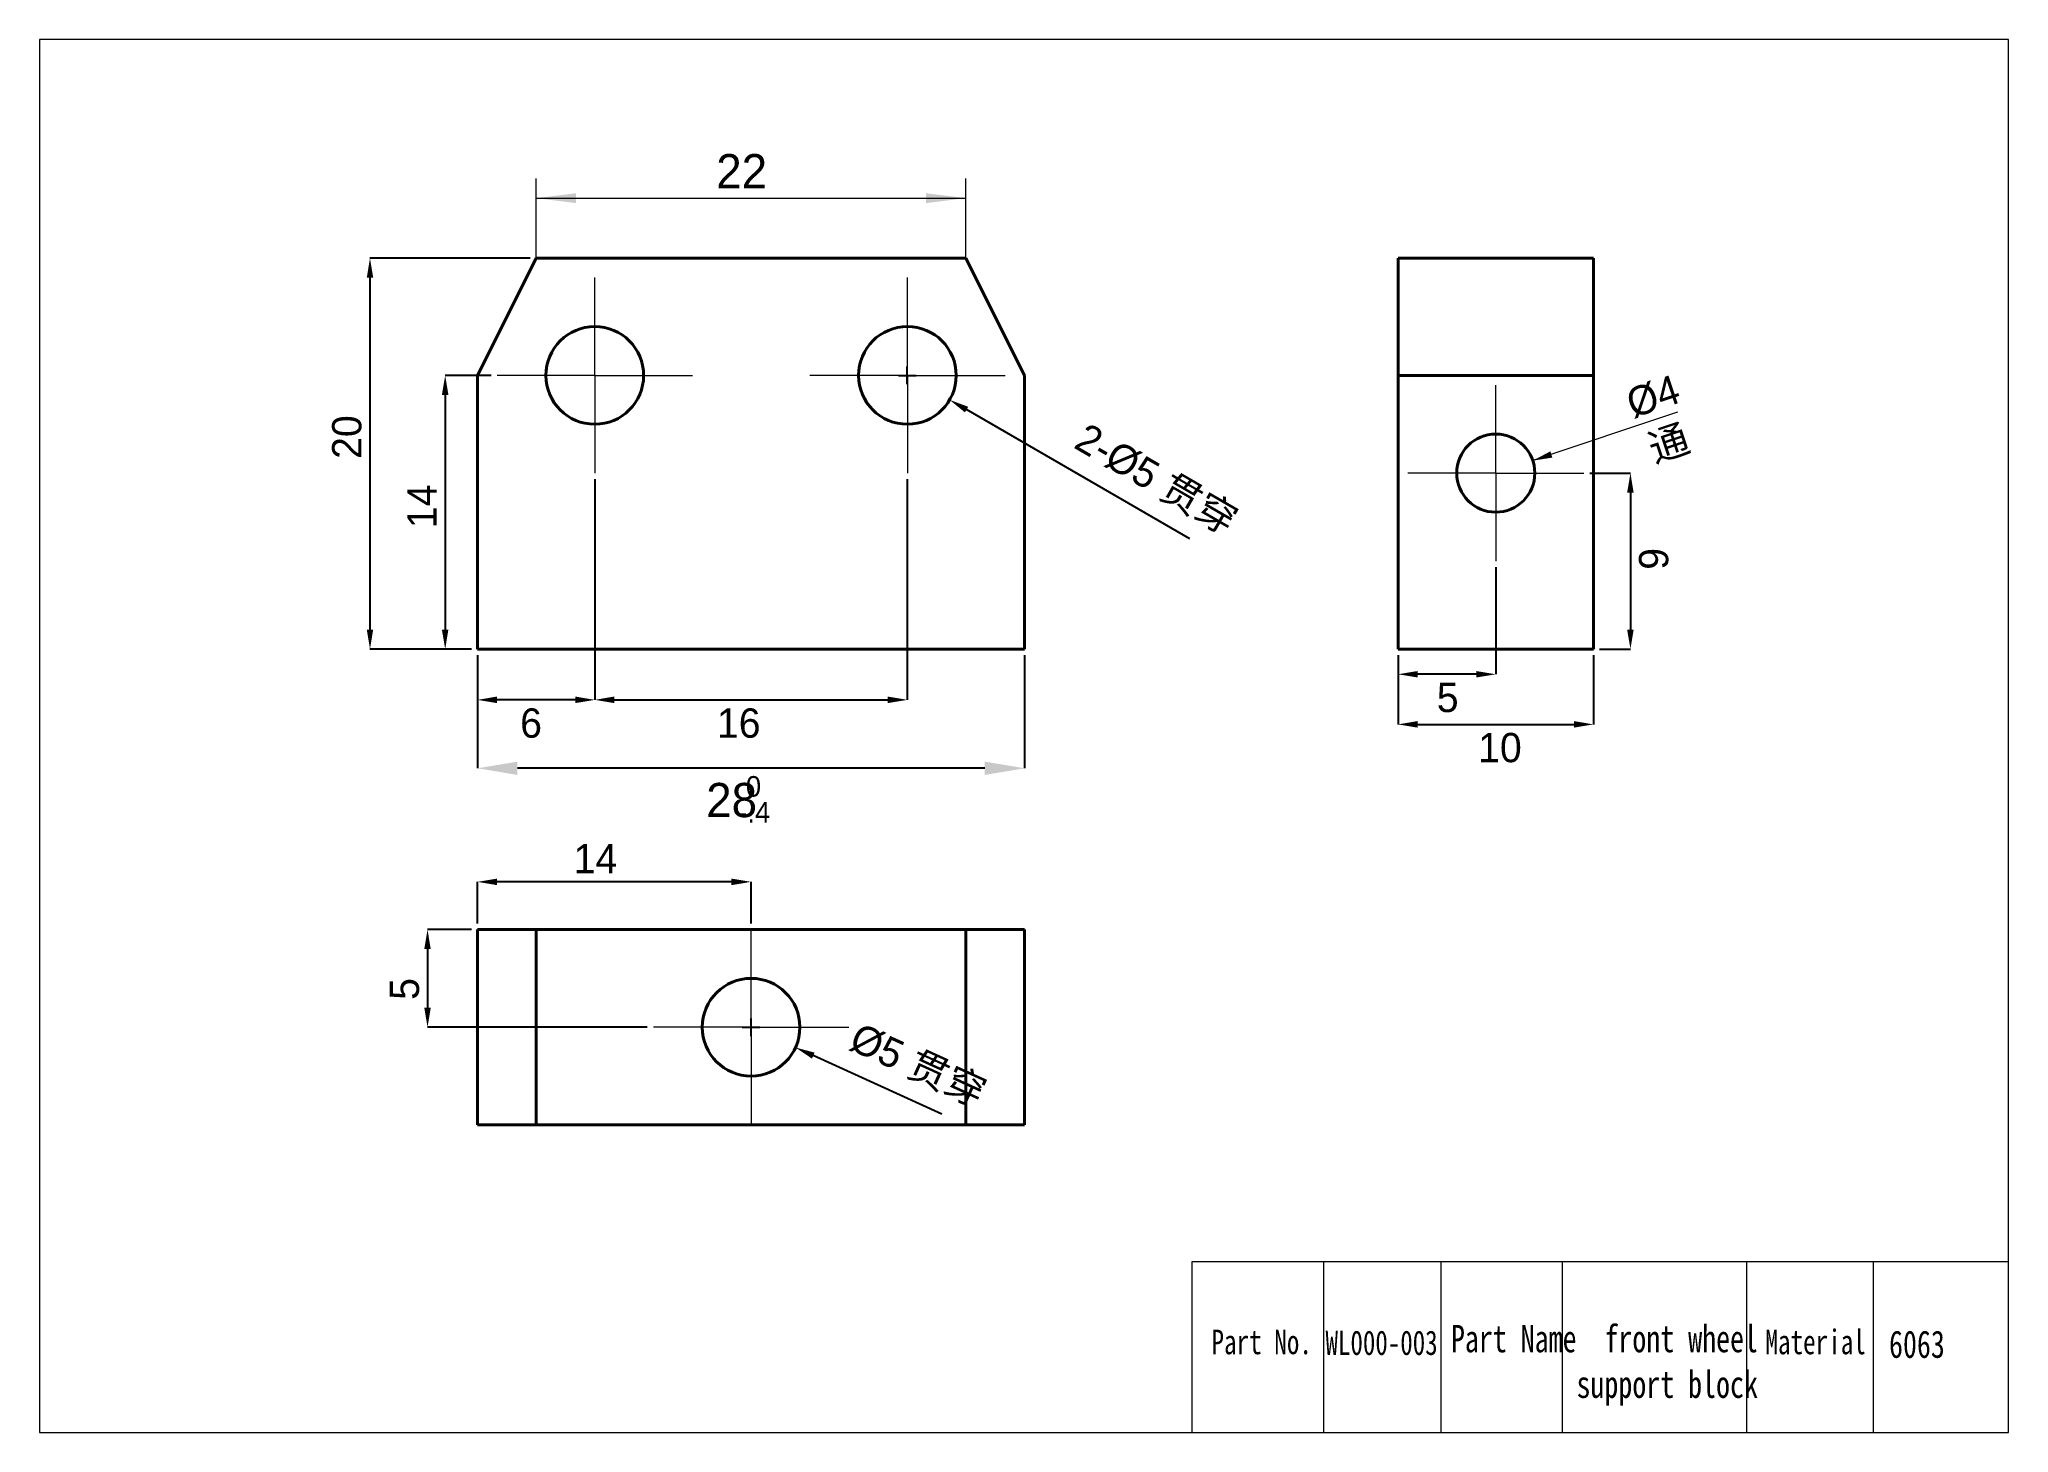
# Model space of a CAD drawing. Header units: millimetres. Extents: x 3.3 to 23.4, y 5.3 to 19.6.
import ezdxf

# ---------------------------------------------------------------- set-up
doc = ezdxf.new("R2010")
doc.units = ezdxf.units.MM
doc.header["$LTSCALE"] = 0.1
doc.linetypes.add('CENTERX2', pattern=[20.32, 12.7, -2.54, 2.54, -2.54])
doc.layers.get('0').update_dxf_attribs({"lineweight": 18})
for name, color, linetype, lineweight in [('1轮廓实线层', 7, 'Continuous', 40), ('2细线层', 4, 'Continuous', 18), ('3中心线层', 1, 'CENTERX2', 18), ('尺寸线层', 3, 'Continuous', 18)]:
    doc.layers.add(name, color=color, linetype=linetype, lineweight=lineweight)
doc.styles.add('SLDTEXTSTYLE1', font='')
doc.styles.get('SLDTEXTSTYLE1').set_extended_font_data('汉仪长仿宋体')
doc.dimstyles.new('SLDDIMSTYLE0', dxfattribs={"dimtxt": 0.35, "dimasz": 0.408, "dimexe": 0, "dimexo": 0.0625, "dimgap": 0.0875, "dimtad": 1, "dimlfac": 5, "dimrnd": 1e-09, "dimzin": 12, "dimdsep": 46, "dimtxsty": 'SLDTEXTSTYLE1', "dimcen": 0.09, "dimdle": 0.816, "dimadec": 0, "dimazin": 3, "dimtfac": 1, "dimtofl": 0, "dimtmove": 0, "dimatfit": 3, "dimfxl": 1, "dimfrac": 2, "dimtolj": 1, "dimarcsym": 0})

# ---------------------------------------------------------------- blocks, each defined once
blk = doc.blocks.new('*X4')
at = {"layer": '2细线层', "linetype": 'Continuous'}
for points in [[(7.937, 10.97), (7.937, 10.903), (7.737, 10.937)], [(10.337, 10.97), (10.337, 10.903), (10.537, 10.937)]]:
    blk.add_hatch(color=0, dxfattribs=at).paths.add_polyline_path(points, flags=0)
at = {"layer": '2细线层', "color": 0, "linetype": 'Continuous', "lineweight": -2}
for p, q in [((7.737, 10.512), (7.737, 10.937)), ((10.337, 10.937), (7.937, 10.937)), ((10.537, 10.512), (10.537, 10.937))]:
    blk.add_line(p, q, dxfattribs=at)
at = {"layer": '2细线层', "color": 0, "linetype": 'Continuous', "lineweight": 0, "insert": (8.944, 11.324), "char_height": 0.3, "width": 0.48698, "attachment_point": 2, "style": 'SLDTEXTSTYLE1'}
blk.add_mtext('14', dxfattribs=at)
blk = doc.blocks.new('*X5')
at = {"layer": '2细线层', "linetype": 'Continuous'}
for points in [[(7.192, 10.249), (7.258, 10.249), (7.225, 10.449)], [(7.192, 9.649), (7.258, 9.649), (7.225, 9.449)]]:
    blk.add_hatch(color=0, dxfattribs=at).paths.add_polyline_path(points, flags=0)
at = {"layer": '2细线层', "color": 0, "linetype": 'Continuous', "lineweight": -2}
for p, q in [((7.675, 10.449), (7.225, 10.449)), ((7.225, 10.249), (7.225, 9.649)), ((9.475, 9.449), (7.225, 9.449))]:
    blk.add_line(p, q, dxfattribs=at)
at = {"layer": '2细线层', "color": 0, "linetype": 'Continuous', "lineweight": 0, "insert": (6.838, 9.841), "char_height": 0.3, "width": 0.59086, "attachment_point": 2, "rotation": 90, "style": 'SLDTEXTSTYLE1'}
blk.add_mtext('5', dxfattribs=at)
blk = doc.blocks.new('*X6')
at = {"layer": '2细线层', "linetype": 'Continuous'}
blk.add_hatch(color=0, dxfattribs=at).paths.add_polyline_path([(11.188, 9.189), (11.161, 9.128), (10.992, 9.242)], flags=0)
at = {"layer": '2细线层', "color": 0, "linetype": 'Continuous', "lineweight": -2}
for p, q in [((10.537, 9.359), (10.537, 9.539)), ((10.447, 9.449), (10.627, 9.449)), ((12.492, 8.558), (11.174, 9.159))]:
    blk.add_line(p, q, dxfattribs=at)
at = {"layer": '2细线层', "color": 0, "linetype": 'Continuous', "lineweight": 0, "insert": (11.648, 9.504), "char_height": 0.3, "width": 2.34525, "attachment_point": 1, "rotation": 335.4924, "style": 'SLDTEXTSTYLE1'}
blk.add_mtext('%%C5 贯穿', dxfattribs=at)
blk = doc.blocks.new('SW_CENTERMARKSYMBOL_0')
at = {"layer": '3中心线层', "color": 0, "linetype": 'CENTERX2', "lineweight": 0}
for p, q in [((0, 0.5), (0, 1)), ((0, 0), (0, 0.5)), ((-0.5, 0), (-1, 0)), ((0, 0), (-0.5, 0)), ((0, 0), (0, -0.5)), ((0, 0), (0.5, 0)), ((0.5, 0), (1, 0)), ((0, -0.5), (0, -1))]:
    blk.add_line(p, q, dxfattribs=at)
blk = doc.blocks.new('*X9')
at = {"layer": '2细线层', "color": 0, "linetype": 'Continuous', "lineweight": 0, "char_height": 0.35, "attachment_point": 1, "style": 'SLDTEXTSTYLE1'}
for s, insert, width in [('28', (10.078, 11.949), 2.66814), ('{\\H0.6x; 0}', (10.406, 12.019), 1.3554), ('{\\H0.6x;-.4}', (10.406, 11.754), 1.3554)]:
    blk.add_mtext(s, dxfattribs=dict(at, insert=insert, width=width))
blk = doc.blocks.new('*X8')
at = {"layer": '2细线层', "linetype": 'Continuous'}
for points in [[(8.145, 12.167), (8.145, 12.031), (7.737, 12.099)], [(12.929, 12.167), (12.929, 12.031), (13.337, 12.099)]]:
    blk.add_hatch(color=0, dxfattribs=at).paths.add_polyline_path(points, flags=0)
at = {"layer": '2细线层', "color": 0, "linetype": 'Continuous', "lineweight": -2}
for p, q in [((7.737, 13.257), (7.737, 12.099)), ((13.337, 13.257), (13.337, 12.099)), ((12.929, 12.099), (8.145, 12.099))]:
    blk.add_line(p, q, dxfattribs=at)
at = {"layer": '2细线层', "color": 0, "linetype": 'Continuous', "lineweight": 0}
blk.add_blockref('*X9', (0, 0), dxfattribs=at)
blk = doc.blocks.new('*X10')
at = {"layer": '2细线层', "linetype": 'Continuous'}
for points in [[(6.603, 17.119), (6.669, 17.119), (6.636, 17.319)], [(6.603, 13.519), (6.669, 13.519), (6.636, 13.319)]]:
    blk.add_hatch(color=0, dxfattribs=at).paths.add_polyline_path(points, flags=0)
at = {"layer": '2细线层', "color": 0, "linetype": 'Continuous', "lineweight": -2}
for p, q in [((8.275, 17.319), (6.636, 17.319)), ((6.636, 17.119), (6.636, 13.519)), ((7.675, 13.319), (6.636, 13.319))]:
    blk.add_line(p, q, dxfattribs=at)
at = {"layer": '2细线层', "color": 0, "linetype": 'Continuous', "lineweight": 0, "insert": (6.248, 15.488), "char_height": 0.3, "width": 0.5892, "attachment_point": 2, "rotation": 90, "style": 'SLDTEXTSTYLE1'}
blk.add_mtext('20', dxfattribs=at)
blk = doc.blocks.new('*X11')
at = {"layer": '2细线层', "linetype": 'Continuous'}
for points in [[(7.937, 12.833), (7.937, 12.766), (7.737, 12.799)], [(8.737, 12.833), (8.737, 12.766), (8.937, 12.799)]]:
    blk.add_hatch(color=0, dxfattribs=at).paths.add_polyline_path(points, flags=0)
at = {"layer": '2细线层', "color": 0, "linetype": 'Continuous', "lineweight": -2}
for p, q in [((8.937, 15.057), (8.937, 12.799)), ((7.737, 13.257), (7.737, 12.799)), ((8.737, 12.799), (7.937, 12.799))]:
    blk.add_line(p, q, dxfattribs=at)
at = {"layer": '2细线层', "color": 0, "linetype": 'Continuous', "lineweight": 0, "insert": (8.285, 12.712), "char_height": 0.3, "width": 0.20609, "attachment_point": 2, "style": 'SLDTEXTSTYLE1'}
blk.add_mtext('6', dxfattribs=at)
blk = doc.blocks.new('*X12')
at = {"layer": '2细线层', "linetype": 'Continuous'}
for points in [[(9.137, 12.833), (9.137, 12.766), (8.937, 12.799)], [(11.937, 12.833), (11.937, 12.766), (12.137, 12.799)]]:
    blk.add_hatch(color=0, dxfattribs=at).paths.add_polyline_path(points, flags=0)
at = {"layer": '2细线层', "color": 0, "linetype": 'Continuous', "lineweight": -2}
for p, q in [((8.937, 15.057), (8.937, 12.799)), ((12.137, 15.057), (12.137, 12.799)), ((9.137, 12.799), (11.937, 12.799))]:
    blk.add_line(p, q, dxfattribs=at)
at = {"layer": '2细线层', "color": 0, "linetype": 'Continuous', "lineweight": 0, "insert": (10.411, 12.712), "char_height": 0.3, "width": 0.46953, "attachment_point": 2, "style": 'SLDTEXTSTYLE1'}
blk.add_mtext('16', dxfattribs=at)
blk = doc.blocks.new('*X13')
at = {"layer": '2细线层', "linetype": 'Continuous'}
for points in [[(7.372, 15.919), (7.439, 15.919), (7.406, 16.119)], [(7.372, 13.519), (7.439, 13.519), (7.406, 13.319)]]:
    blk.add_hatch(color=0, dxfattribs=at).paths.add_polyline_path(points, flags=0)
at = {"layer": '2细线层', "color": 0, "linetype": 'Continuous', "lineweight": -2}
for p, q in [((7.875, 16.119), (7.406, 16.119)), ((7.406, 15.919), (7.406, 13.519)), ((7.675, 13.319), (7.406, 13.319))]:
    blk.add_line(p, q, dxfattribs=at)
at = {"layer": '2细线层', "color": 0, "linetype": 'Continuous', "lineweight": 0, "insert": (7.018, 14.779), "char_height": 0.3, "width": 0.5892, "attachment_point": 2, "rotation": 90, "style": 'SLDTEXTSTYLE1'}
blk.add_mtext('14', dxfattribs=at)
blk = doc.blocks.new('*X14')
at = {"layer": '2细线层', "linetype": 'Continuous', "lineweight": 0}
for points in [[(8.337, 17.933), (8.745, 17.882), (8.745, 17.983)], [(12.737, 17.933), (12.329, 17.983), (12.329, 17.882)]]:
    blk.add_hatch(color=4, dxfattribs=at).paths.add_polyline_path(points, flags=0)
at = {"layer": '2细线层', "color": 4, "linetype": 'Continuous', "lineweight": 0}
for p, q in [((8.337, 17.319), (8.337, 18.133)), ((12.737, 17.319), (12.737, 18.133)), ((8.337, 17.933), (12.737, 17.933))]:
    blk.add_line(p, q, dxfattribs=at)
at = {"layer": '2细线层', "color": 4, "linetype": 'Continuous', "lineweight": 0, "insert": (10.181, 18.384), "char_height": 0.35, "width": 0.59335, "attachment_point": 1, "style": 'SLDTEXTSTYLE1'}
blk.add_mtext('22', dxfattribs=at)
blk = doc.blocks.new('*X15')
at = {"layer": '2细线层', "linetype": 'Continuous'}
blk.add_hatch(color=0, dxfattribs=at).paths.add_polyline_path([(12.76, 15.798), (12.727, 15.74), (12.57, 15.869)], flags=0)
at = {"layer": '2细线层', "color": 0, "linetype": 'Continuous', "lineweight": -2}
for p, q in [((12.137, 16.029), (12.137, 16.209)), ((12.047, 16.119), (12.227, 16.119)), ((15.03, 14.446), (12.743, 15.769))]:
    blk.add_line(p, q, dxfattribs=at)
at = {"layer": '2细线层', "color": 0, "linetype": 'Continuous', "lineweight": 0, "insert": (13.978, 15.645), "char_height": 0.3, "width": 3.03381, "attachment_point": 1, "rotation": 329.9533, "style": 'SLDTEXTSTYLE1'}
blk.add_mtext('2-%%C5 贯穿', dxfattribs=at)
blk = doc.blocks.new('SW_CENTERMARKSYMBOL_1')
at = {"layer": '3中心线层', "color": 0, "linetype": 'CENTERX2', "lineweight": 0}
for p, q in [((0, 0.5), (0, 1)), ((0, 0), (0, 0.5)), ((-0.5, 0), (-1, 0)), ((0, 0), (-0.5, 0)), ((0, 0), (0, -0.5)), ((0, 0), (0.5, 0)), ((0.5, 0), (1, 0)), ((0, -0.5), (0, -1))]:
    blk.add_line(p, q, dxfattribs=at)
blk = doc.blocks.new('SW_CENTERMARKSYMBOL_2')
at = {"layer": '3中心线层', "color": 0, "linetype": 'CENTERX2', "lineweight": 0}
for p, q in [((0, 0.5), (0, 1)), ((0, 0), (0, 0.5)), ((-0.5, 0), (-1, 0)), ((0, 0), (-0.5, 0)), ((0, 0), (0, -0.5)), ((0, 0), (0.5, 0)), ((0.5, 0), (1, 0)), ((0, -0.5), (0, -1))]:
    blk.add_line(p, q, dxfattribs=at)
blk = doc.blocks.new('*X18')
at = {"layer": '2细线层', "linetype": 'Continuous'}
for points in [[(19.506, 14.919), (19.573, 14.919), (19.54, 15.119)], [(19.506, 13.519), (19.573, 13.519), (19.54, 13.319)]]:
    blk.add_hatch(color=0, dxfattribs=at).paths.add_polyline_path(points, flags=0)
at = {"layer": '2细线层', "color": 0, "linetype": 'Continuous', "lineweight": -2}
for p, q in [((19.124, 15.119), (19.54, 15.119)), ((19.54, 14.919), (19.54, 13.519)), ((19.224, 13.319), (19.54, 13.319))]:
    blk.add_line(p, q, dxfattribs=at)
at = {"layer": '2细线层', "color": 0, "linetype": 'Continuous', "lineweight": 0, "insert": (19.627, 14.242), "char_height": 0.3, "width": 0.58837, "attachment_point": 2, "rotation": 90, "style": 'SLDTEXTSTYLE1'}
blk.add_mtext('9', dxfattribs=at)
blk = doc.blocks.new('*X19')
at = {"layer": '2细线层', "linetype": 'Continuous'}
for points in [[(17.361, 13.094), (17.361, 13.028), (17.161, 13.061)], [(17.961, 13.094), (17.961, 13.028), (18.161, 13.061)]]:
    blk.add_hatch(color=0, dxfattribs=at).paths.add_polyline_path(points, flags=0)
at = {"layer": '2细线层', "color": 0, "linetype": 'Continuous', "lineweight": -2}
for p, q in [((18.161, 14.157), (18.161, 13.061)), ((17.161, 13.257), (17.161, 13.061)), ((17.961, 13.061), (17.361, 13.061))]:
    blk.add_line(p, q, dxfattribs=at)
at = {"layer": '2细线层', "color": 0, "linetype": 'Continuous', "lineweight": 0, "insert": (17.669, 12.974), "char_height": 0.3, "width": 0.20693, "attachment_point": 2, "style": 'SLDTEXTSTYLE1'}
blk.add_mtext('5', dxfattribs=at)
blk = doc.blocks.new('*X20')
at = {"layer": '2细线层', "linetype": 'Continuous'}
for points in [[(17.361, 12.582), (17.361, 12.515), (17.161, 12.548)], [(18.961, 12.582), (18.961, 12.515), (19.161, 12.548)]]:
    blk.add_hatch(color=0, dxfattribs=at).paths.add_polyline_path(points, flags=0)
at = {"layer": '2细线层', "color": 0, "linetype": 'Continuous', "lineweight": -2}
for p, q in [((17.161, 13.257), (17.161, 12.548)), ((19.161, 13.257), (19.161, 12.548)), ((17.361, 12.548), (18.961, 12.548))]:
    blk.add_line(p, q, dxfattribs=at)
at = {"layer": '2细线层', "color": 0, "linetype": 'Continuous', "lineweight": 0, "insert": (18.204, 12.461), "char_height": 0.3, "width": 0.47119, "attachment_point": 2, "style": 'SLDTEXTSTYLE1'}
blk.add_mtext('10', dxfattribs=at)
blk = doc.blocks.new('*X21')
at = {"layer": '2细线层', "linetype": 'Continuous', "lineweight": 0}
blk.add_hatch(color=0, dxfattribs=at).paths.add_polyline_path([(18.541, 15.247), (18.741, 15.278), (18.72, 15.342)], flags=0)
at = {"layer": '2细线层', "color": 0, "linetype": 'Continuous', "lineweight": 0}
blk.add_line((20.02, 15.742), (18.541, 15.247), dxfattribs=at)
at = {"layer": '2细线层', "color": 0, "linetype": 'Continuous', "lineweight": 0, "char_height": 0.3, "attachment_point": 5, "rotation": 18.5149, "style": 'SLDTEXTSTYLE1'}
for s, insert, width in [('%%C4', (19.773, 15.901), 0.73546), ('通', (19.936, 15.414), 0.6)]:
    blk.add_mtext(s, dxfattribs=dict(at, insert=insert, width=width))
blk = doc.blocks.new('SW_CENTERMARKSYMBOL_3')
at = {"layer": '3中心线层', "color": 0, "linetype": 'CENTERX2', "lineweight": 0}
for p, q in [((0, 0.5), (0, 0.9)), ((0, 0), (0, 0.5)), ((-0.5, 0), (-0.9, 0)), ((0, 0), (-0.5, 0)), ((0, 0), (0, -0.5)), ((0, 0), (0.5, 0)), ((0.5, 0), (0.9, 0)), ((0, -0.5), (0, -0.9))]:
    blk.add_line(p, q, dxfattribs=at)

msp = doc.modelspace()

# ---------------------------------------------------------------- linework, layer by layer
for p, q in [((23.4115, 19.5573), (3.2515, 19.5573)), ((3.2515, 19.5573), (3.2515, 5.3013)), ((23.4115, 5.3013), (23.4115, 19.5573)), ((23.4115, 7.0472), (15.0507, 7.0472)), ((15.0507, 7.0472), (15.0507, 5.3013)), ((16.3964, 7.0472), (16.3964, 5.3013)), ((17.5979, 7.0472), (17.5979, 5.3013)), ((18.8395, 7.0472), (18.8395, 5.3013)), ((20.7271, 7.0472), (20.7271, 5.3013)), ((22.0256, 7.0472), (22.0256, 5.3013)), ((23.4115, 5.3013), (23.4115, 7.0472)), ((3.2515, 5.3013), (23.4115, 5.3013)), ((15.7473, 5.3013), (23.4115, 5.3013))]:
    msp.add_line(p, q)
at = {"layer": '1轮廓实线层', "linetype": 'Continuous', "lineweight": 40}
for p, q in [((7.7374, 16.1195), (8.3374, 17.3195)), ((8.3374, 17.3195), (12.7374, 17.3195)), ((12.7374, 17.3195), (13.3374, 16.1195)), ((17.1612, 17.3195), (19.1612, 17.3195)), ((17.1612, 16.1195), (17.1612, 17.3195)), ((19.1612, 16.1195), (19.1612, 17.3195)), ((7.7374, 13.3195), (7.7374, 16.1195)), ((13.3374, 16.1195), (13.3374, 13.3195)), ((19.1612, 16.1195), (17.1612, 16.1195)), ((17.1612, 16.1195), (17.1612, 13.3195)), ((19.1612, 13.3195), (19.1612, 16.1195)), ((13.3374, 13.3195), (7.7374, 13.3195)), ((17.1612, 13.3195), (19.1612, 13.3195)), ((7.7374, 8.449), (7.7374, 10.449)), ((7.7374, 10.449), (8.3374, 10.449)), ((8.3374, 10.449), (8.3374, 8.449)), ((12.7374, 10.449), (8.3374, 10.449)), ((12.7374, 8.449), (12.7374, 10.449)), ((12.7374, 10.449), (13.3374, 10.449)), ((13.3374, 10.449), (13.3374, 8.449)), ((7.7374, 8.449), (8.3374, 8.449)), ((8.3374, 8.449), (12.7374, 8.449)), ((12.7374, 8.449), (13.3374, 8.449))]:
    msp.add_line(p, q, dxfattribs=at)
for centre, radius in [((8.9374, 16.1195), 0.5), ((12.1374, 16.1195), 0.5), ((18.1612, 15.1195), 0.4), ((10.5374, 9.449), 0.5)]:
    msp.add_circle(centre, radius, dxfattribs=at)

# ---------------------------------------------------------------- block references
at = {"layer": '3中心线层', "color": 1, "linetype": 'CENTERX2', "lineweight": 0}
for name, p in [('SW_CENTERMARKSYMBOL_2', (8.9374, 16.1195)), ('SW_CENTERMARKSYMBOL_1', (12.1374, 16.1195)), ('SW_CENTERMARKSYMBOL_3', (18.1612, 15.1195)), ('SW_CENTERMARKSYMBOL_0', (10.5374, 9.449))]:
    msp.add_blockref(name, p, dxfattribs=at)

# ---------------------------------------------------------------- texts
at = {"attachment_point": 1}
for s, width, gutter_width, heights, insert, char_height in [('{\\fHYSWLongFangSong|b1|i0|c134|p2;Part No.}', 24.366564, 17.5, [3.5], (15.251, 6.3555), 0.252), ('{\\fHYSWLongFangSong|b1|i0|c134|p2;Part Name  front wheel\\P         support block}', 68.540777, 35, [0], (17.7024, 6.4033), 0.28), ('{\\fHYSWLongFangSong|b1|i0|c134|p2;Material}', 24.366564, 17.5, [3.5], (20.9218, 6.3555), 0.252)]:
    msp.add_mtext_dynamic_manual_height_columns(s, width=width, gutter_width=gutter_width, heights=heights, dxfattribs=dict(at, insert=insert, char_height=char_height))
at = {"layer": '尺寸线层', "attachment_point": 1}
for s, insert, char_height, width in [('{\\fhyswlongfangsong|b1|i0|c134|p2;\\C7;WL000-003}', (16.4183, 6.3459), 0.25, 0.927467), ('{\\fhyswlongfangsong|b1|i0|c134|p2;\\C7;6063}', (22.1871, 6.3459), 0.28, 1.078756)]:
    msp.add_mtext(s, dxfattribs=dict(at, insert=insert, char_height=char_height, width=width))

# ---------------------------------------------------------------- dimensions: what is measured, and where the dimension line sits
at = {"layer": '2细线层', "color": 4, "linetype": 'Continuous', "lineweight": 0}
for base, p1, p2, override, picture, middle in [((12.7374, 17.9326), (8.3374, 17.3195), (12.7374, 17.3195), {"dimsah": 1, "dimtzin": 12}, '*X14', (10.4115, 17.9326)), ((7.7374, 12.7994), (8.9374, 15.1195), (7.7374, 13.3195), {"dimtxt": 0.3, "dimasz": 0.2, "dimsah": 1, "dimdle": 0.4, "dimtzin": 12}, '*X11', (8.2849, 12.7994)), ((12.1374, 12.7994), (8.9374, 15.1195), (12.1374, 15.1195), {"dimtxt": 0.3, "dimasz": 0.2, "dimsah": 1, "dimdle": 0.4, "dimtzin": 12}, '*X12', (10.4115, 12.7994)), ((7.7374, 12.0993), (13.3374, 13.3195), (7.7374, 13.3195), {"dimsah": 1, "dimtol": 1, "dimtp": 0, "dimtm": 0.4, "dimtfac": 0.6, "dimtdec": 1, "dimtzin": 12}, '*X8', (10.4115, 12.0993)), ((7.7374, 10.9366), (10.5374, 10.449), (7.7374, 10.449), {"dimtxt": 0.3, "dimasz": 0.2, "dimsah": 1, "dimdle": 0.4, "dimtzin": 12}, '*X4', (8.9436, 10.9366))]:
    dim = msp.add_linear_dim(base=base, p1=p1, p2=p2, dimstyle='SLDDIMSTYLE0', override=override, dxfattribs=at)
    dim.commit()
    dim.dimension.update_dxf_attribs({"geometry": picture, "text_midpoint": middle, "dimtype": 160})
for base, p1, p2, angle, picture, middle in [((6.636, 13.3195), (8.3374, 17.3195), (7.7374, 13.3195), 90, '*X10', (6.636, 15.488)), ((7.4057, 13.3195), (7.9374, 16.1195), (7.7374, 13.3195), 90, '*X13', (7.4057, 14.7794)), ((19.5396, 13.3195), (19.0612, 15.1195), (19.1612, 13.3195), 90, '*X18', (19.5396, 14.2417)), ((17.1612, 13.061), (18.1612, 14.2195), (17.1612, 13.3195), 0, '*X19', (17.6691, 13.061)), ((19.1612, 12.5482), (17.1612, 13.3195), (19.1612, 13.3195), 0, '*X20', (18.2037, 12.5482)), ((7.225, 9.449), (7.7374, 10.449), (9.5374, 9.449), 90, '*X5', (7.225, 9.841))]:
    dim = msp.add_linear_dim(base=base, p1=p1, p2=p2, angle=angle, dimstyle='SLDDIMSTYLE0', override={"dimtxt": 0.3, "dimasz": 0.2, "dimsah": 1, "dimdle": 0.4, "dimtzin": 12}, dxfattribs=at)
    dim.commit()
    dim.dimension.update_dxf_attribs({"geometry": picture, "text_midpoint": middle, "dimtype": 160})
for p1, p2, text, picture, middle in [((11.7046, 16.3698), (12.5702, 15.8691), '2-<> 贯穿', '*X15', (14.3381, 14.8466)), ((17.7819, 14.9925), (18.5405, 15.2465), '<>\\X通', '*X21', (19.8458, 15.6836)), ((10.0825, 9.6564), (10.9924, 9.2416), '<> 贯穿', '*X6', (11.9242, 8.8168))]:
    dim = msp.add_diameter_dim_2p(p1=p1, p2=p2, text=text, dimstyle='SLDDIMSTYLE0', override={"dimtxt": 0.3, "dimasz": 0.2, "dimpost": '%%C<>', "dimsah": 1, "dimdle": 0.4, "dimtzin": 12}, dxfattribs=at)
    dim.commit()
    dim.dimension.update_dxf_attribs({"geometry": picture, "text_midpoint": middle, "dimtype": 163})

doc.saveas('drawing.dxf')
